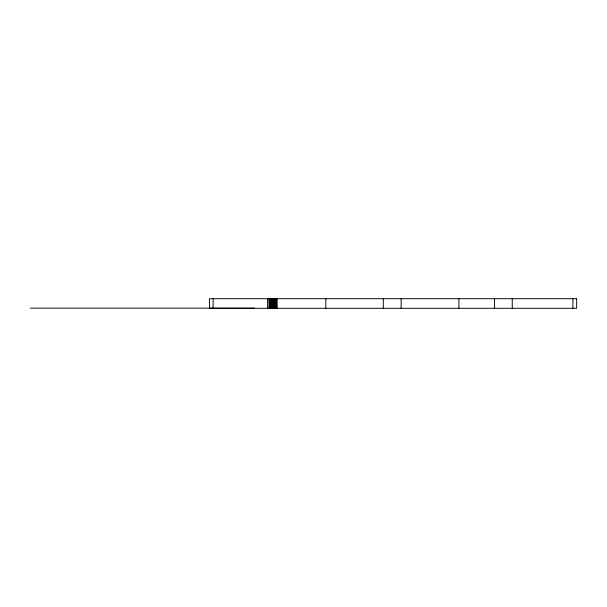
<?xml version="1.0" encoding="UTF-8"?>
<svg xmlns="http://www.w3.org/2000/svg" width="607" height="607" viewBox="0 0 607 607"><rect width="100%" height="100%" fill="white"/><g stroke="black" fill="none" stroke-linecap="round" stroke-linejoin="round"><path stroke-width="0.91" d="M30.35 308.136L254.508 308.136M572.925 298.705L572.925 308.295M512.247 298.705L512.247 308.295M494.424 298.705L494.424 308.295M458.892 298.705L458.892 308.295M401.121 298.705L401.121 308.295M383.298 298.705L383.298 308.295M325.853 298.705L325.853 308.295M277.164 298.705L277.164 308.295M276.268 298.705L276.268 308.295M275.388 298.705L275.388 308.295M274.516 298.705L274.516 308.295M273.658 298.705L273.658 308.295M272.824 298.705L272.824 308.295M272.004 298.705L272.004 308.295M271.208 298.705L271.208 308.295M270.426 298.705L270.426 308.295M269.675 298.705L269.675 308.295M268.954 298.705L268.954 308.295M267.581 298.705L267.581 308.295M213.103 298.705L213.103 308.295M576.65 298.705L209.445 298.705L209.445 308.295L576.65 308.295L576.65 298.705"/></g></svg>
